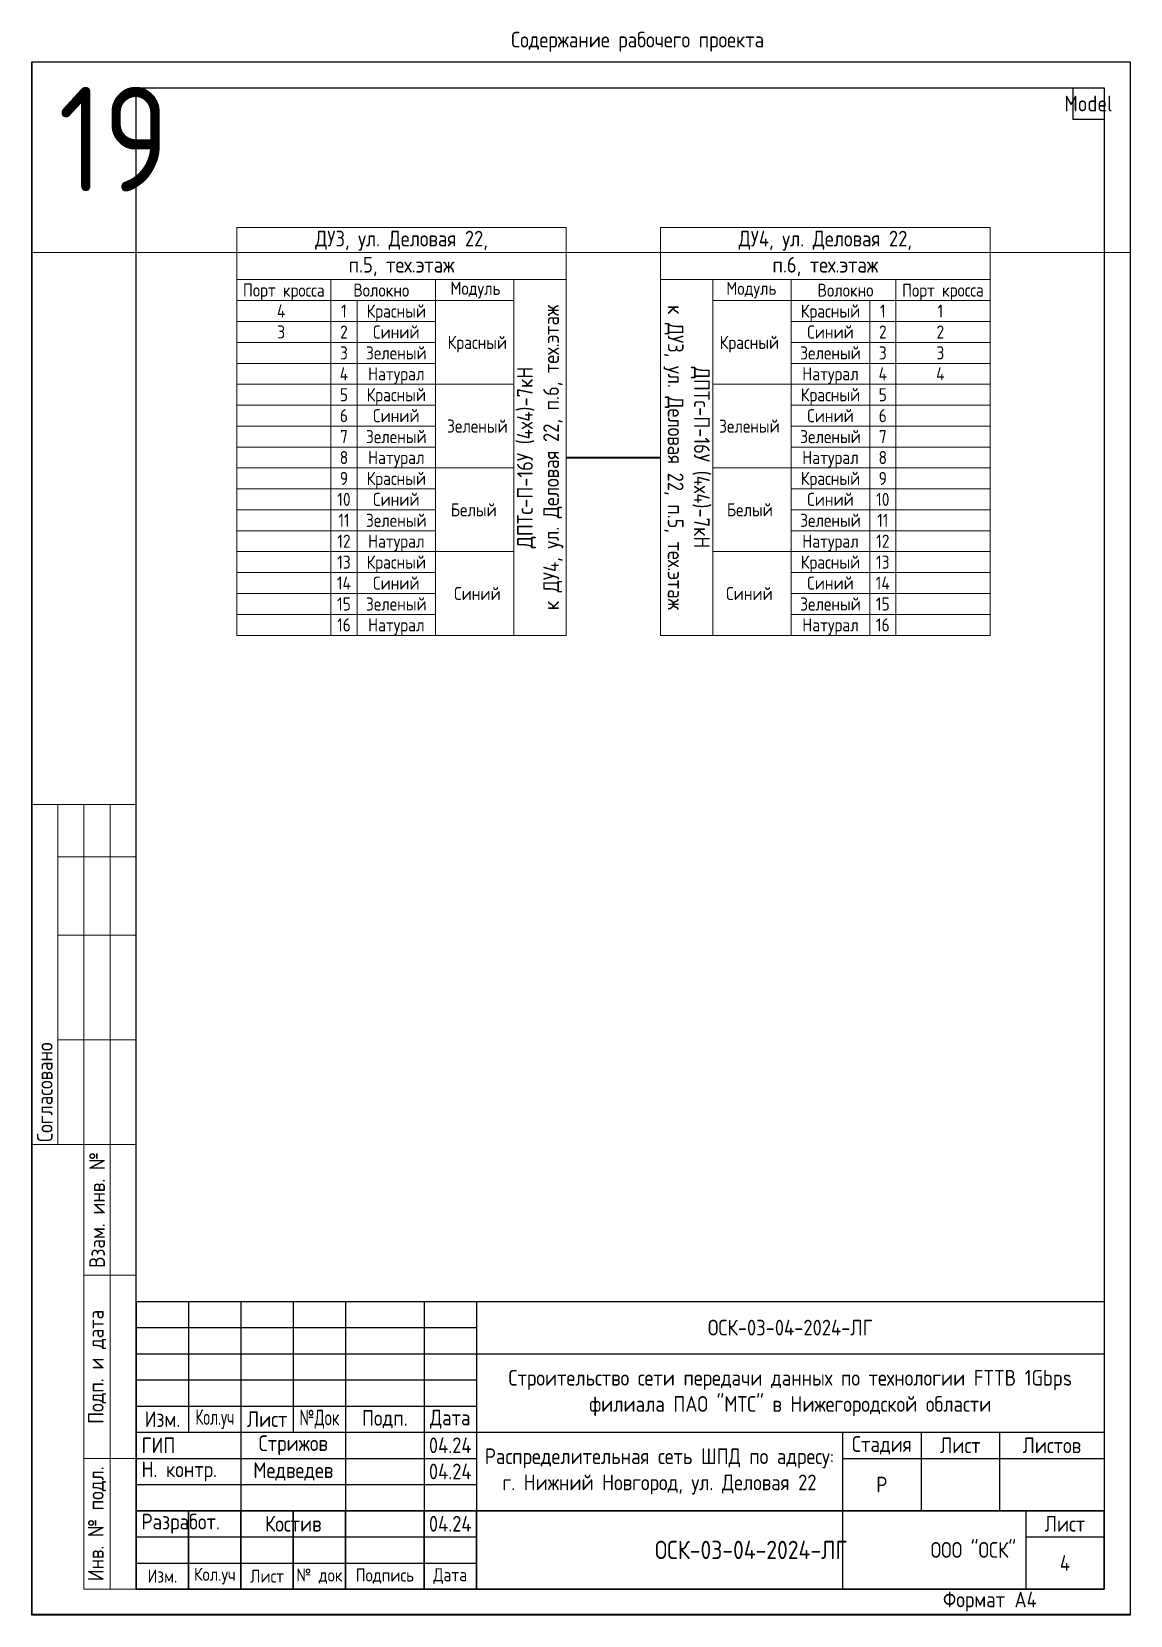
# Paper-space layout '19' of a CAD drawing. Extents: x 0 to 210, y 0 to 303.
# The model-space entities are those that its viewports show. They can reach past a viewport. Long polylines and large blocks are cut down to what shows.
import ezdxf
from ezdxf.enums import TextEntityAlignment as Align

# ---------------------------------------------------------------- set-up
doc = ezdxf.new("R2010")
doc.units = 0
doc.header["$MEASUREMENT"] = 0
doc.layers.get('0').update_dxf_attribs({"linetype": 'CONTINUOUS'})
doc.layers.get('Defpoints').update_dxf_attribs({"linetype": 'CONTINUOUS'})
doc.layers.add('ВЭ', color=1, linetype='CONTINUOUS')
doc.styles.add('мой', font='', dxfattribs={"width": 0.9, "height": 3})
doc.styles.get('мой').set_extended_font_data('GOST Common')

# ---------------------------------------------------------------- blocks, each defined once
blk = doc.blocks.new('*T56')
at = {"color": 0, "linetype": 'ByBlock', "lineweight": -2, "transparency": 16777216}
for p, q in [((0, 0), (6, 0)), ((0, 0), (0, -6)), ((6, 0), (6, -6)), ((0, -6), (6, -6))]:
    blk.add_line(p, q, dxfattribs=at)
blk = doc.blocks.new('*T54')
at = {"color": 0, "linetype": 'ByBlock', "lineweight": -2, "transparency": 16777216}
for p, q in [((0, 0), (185, 0)), ((0, 0), (0, -55)), ((10, 0), (10, -25)), ((20, 0), (20, -55)), ((30, 0), (30, -25)), ((40, 0), (40, -55)), ((55, 0), (55, -55)), ((65, 0), (65, -55)), ((185, 0), (185, -55)), ((0, -5), (65, -5)), ((0, -10), (185, -10)), ((0, -15), (65, -15)), ((0, -20), (65, -20)), ((0, -25), (185, -25)), ((135, -25), (135, -55)), ((150, -25), (150, -40)), ((165, -25), (165, -40)), ((0, -30), (65, -30)), ((135, -30), (185, -30)), ((0, -35), (65, -35)), ((0, -40), (185, -40)), ((0, -45), (65, -45)), ((0, -50), (65, -50)), ((0, -55), (185, -55))]:
    blk.add_line(p, q, dxfattribs=at)
at = {"color": 0, "transparency": 16777216, "char_height": 3, "style": 'мой'}
for s, insert, width, attachment_point in [('ОСК-03-04-2024-ЛГ', (125, -5), 119, 5), ('Строительство сети передачи данных по технологии FTTB 1Gbps филиала ПАО "МТС" в Нижегородской области', (125, -17.5), 119, 5), ('Изм.', (5, -22.5), 10, 5), ('{\\W0.7;Кол.уч}', (15, -22.5), 10, 5), ('Лист', (25, -22.5), 9, 5), ('{\\W0.75;№Док}', (35, -22.5), 10, 5), ('Подп.', (47.5, -22.5), 15, 5), ('Дата', (60, -22.5), 10, 5), ('ГИП', (1, -27.5), 18, 4), ('Стрижов', (30, -27.5), 19, 5), ('04.24', (60, -27.5), 9, 5), ('Стадия', (142.5, -27.5), 14, 5), ('Лист', (157.5, -27.5), 14, 5), ('Листов', (175, -27.5), 19, 5), ('Распределительная сеть ШПД по адресу: г. Нижний Новгород, ул. Деловая 22 ', (100, -32.5), 69, 5), ('Н. контр.', (1, -32.5), 18, 4), ('Медведев', (30, -32.5), 19, 5), ('04.24', (60, -32.5), 9, 5), ('Р', (142.5, -35), 14, 5), ('Разработ.', (1, -42.5), 18, 4), ('Костив', (30, -42.5), 19, 5), ('04.24', (60, -42.5), 9, 5), ('ООО "ОСК"', (160, -47.5), 49, 5)]:
    blk.add_mtext(s, dxfattribs=dict(at, insert=insert, width=width, attachment_point=attachment_point))
blk = doc.blocks.new('*T55')
at = {"color": 0, "linetype": 'ByBlock', "lineweight": 30, "transparency": 16777216}
for p, q in [((0, 0), (185, 0)), ((0, 0), (0, -15)), ((10, 0), (10, -15)), ((20, 0), (20, -15)), ((30, 0), (30, -15)), ((40, 0), (40, -15)), ((55, 0), (55, -15)), ((65, 0), (65, -15)), ((185, 0), (185, -15)), ((0, -15), (185, -15))]:
    blk.add_line(p, q, dxfattribs=at)
at = {"color": 0, "linetype": 'ByBlock', "lineweight": -2, "transparency": 16777216}
for p, q in [((170, 0), (170, -15)), ((0, -5), (65, -5)), ((170, -5), (185, -5)), ((0, -10), (65, -10))]:
    blk.add_line(p, q, dxfattribs=at)
at = {"color": 0, "lineweight": 18, "transparency": 16777216, "attachment_point": 5, "style": 'мой'}
for s, insert, char_height, width in [('Лист', (177.5, -2.5), 3, 14), ('ОСК-03-04-2024-ЛГ', (117.5, -7.5), 3.5, 104), ('Изм.', (5, -12.5), 2.5, 9), ('Кол.уч', (15, -12.5), 2.5, 9), ('Лист', (25, -12.5), 2.5, 9), ('№ док', (35, -12.5), 2.5, 9), ('Подпись', (47.5, -12.5), 2.5, 14), ('Дата', (60, -12.5), 2.5, 9)]:
    blk.add_mtext(s, dxfattribs=dict(at, insert=insert, char_height=char_height, width=width))
blk = doc.blocks.new('*U53')
at = {"lineweight": 13}
for p, q in [((0, 90), (0, 155)), ((0, 155), (20, 155)), ((5, 90), (5, 155)), ((10, 90), (10, 155)), ((15, 90), (15, 155)), ((20, 90), (20, 155)), ((5, 145), (20, 145)), ((5, 130), (20, 130)), ((5, 110), (20, 110)), ((0, 90), (20, 90)), ((10, 5), (10, 90)), ((10, 90), (20, 90)), ((15, 5), (15, 90)), ((20, 5), (20, 90)), ((10, 65), (20, 65)), ((10, 30), (20, 30)), ((10, 5), (20, 5)), ((10, 5), (10, 5))]:
    blk.add_line(p, q, dxfattribs=at)
at = {"color": 8, "lineweight": 0}
blk.add_line((0, 90), (0, 90), dxfattribs=at)
for points in [[(0, 297), (210, 297), (210, 0), (0, 0)], [(20, 292), (205, 292), (205, 5), (20, 5)]]:
    blk.add_lwpolyline(points, close=True)
for name, p in [('*T56', (199, 292)), ('*T54', (20, 60)), ('*T55', (20, 20))]:
    blk.add_blockref(name, p)
at = {"lineweight": 9, "insert": (2.5, 90.5), "char_height": 3, "width": 64, "attachment_point": 4, "rotation": 90, "style": 'мой'}
blk.add_mtext('{\\C256;Согласовано}', dxfattribs=at)
at = {"lineweight": 13, "char_height": 3, "attachment_point": 5, "rotation": 90, "style": 'мой'}
for s, insert, width in [('Взам. инв. №', (12.5, 77.5), 24), ('Подп. и дата', (12.5, 47.5), 34), ('Инв. № подл.', (12.5, 17.5), 24)]:
    blk.add_mtext(s, dxfattribs=dict(at, insert=insert, width=width))
at = {"insert": (174.19, 4.53), "char_height": 3, "width": 40.5849, "attachment_point": 1, "style": 'мой'}
blk.add_mtext('Формат', dxfattribs=at)
at = {"style": 'мой', "width": 0.9}
blk.add_attdef('лист', text='', height=3, dxfattribs=at).set_placement((202, 289), align=Align.MIDDLE_CENTER)
at = {"color": 7, "lineweight": 0, "ltscale": 0.1, "style": 'мой', "width": 0.9}
blk.add_attdef('ШИФР_ДОП', text='', height=3.5, dxfattribs=at).set_placement((159, 12.5), align=Align.MIDDLE_LEFT)
blk.add_attdef('№_ЛИСТА_ДОП', text='', height=3, dxfattribs=at).set_placement((197.5, 10), align=Align.MIDDLE_CENTER)
at = {"style": 'мой', "width": 0.9}
blk.add_attdef('ФОРМАТ', text='', height=3, dxfattribs=at).set_placement((187.86, 3.01), align=Align.MIDDLE_LEFT)
blk = doc.blocks.new('*T13')
at = {"layer": 'Defpoints', "color": 8, "linetype": 'ByBlock', "lineweight": 0, "transparency": 16777216}
for p, q in [((0, 0), (7018, 0)), ((0, 0), (0, -36.67)), ((242, 0), (242, -36.67)), ((484, 0), (484, -36.67)), ((726, 0), (726, -36.67)), ((968, 0), (968, -36.67)), ((1210, 0), (1210, -36.67)), ((1452, 0), (1452, -36.67)), ((1694, 0), (1694, -36.67)), ((1936, 0), (1936, -36.67)), ((2178, 0), (2178, -36.67)), ((2420, 0), (2420, -36.67)), ((2662, 0), (2662, -36.67)), ((2904, 0), (2904, -36.67)), ((3146, 0), (3146, -36.67)), ((3388, 0), (3388, -36.67)), ((3630, 0), (3630, -36.67)), ((3872, 0), (3872, -36.67)), ((4114, 0), (4114, -36.67)), ((4356, 0), (4356, -36.67)), ((4598, 0), (4598, -36.67)), ((4840, 0), (4840, -36.67)), ((5082, 0), (5082, -36.67)), ((5324, 0), (5324, -36.67)), ((5566, 0), (5566, -36.67)), ((5808, 0), (5808, -36.67)), ((6050, 0), (6050, -36.67)), ((6292, 0), (6292, -36.67)), ((6534, 0), (6534, -36.67)), ((6776, 0), (6776, -36.67)), ((0, -36.67), (7018, -36.67))]:
    blk.add_line(p, q, dxfattribs=at)
at = {"layer": 'Defpoints', "color": 0, "linetype": 'ByBlock', "lineweight": -2, "transparency": 16777216}
blk.add_line((7018, 0), (7018, -36.67), dxfattribs=at)
at = {"layer": 'Defpoints', "color": 5, "linetype": 'Continuous', "lineweight": 0, "transparency": 16777216, "char_height": 20, "width": 232, "attachment_point": 1, "style": 'мой'}
for s, insert in [('1', (5, -5)), ('2', (247, -5)), ('3', (489, -5)), ('4', (731, -5)), ('5', (973, -5)), ('6', (1215, -5)), ('7', (1457, -5)), ('8', (1699, -5)), ('9', (1941, -5)), ('10', (2183, -5)), ('11', (2425, -5)), ('12', (2667, -5)), ('13', (2909, -5)), ('14', (3151, -5)), ('16', (3393, -5)), ('17', (3635, -5)), ('18', (3877, -5)), ('19', (4119, -5)), ('{\\fGOST Common|b0|i0|c204|p34;24', (4361, -5)), ('25', (4603, -5)), ('23', (4845, -5)), ('28', (5087, -5)), ('29', (5329, -5)), ('33', (5571, -5)), ('34', (5813, -5)), ('35', (6055, -5)), ('36', (6297, -5)), ('37', (6539, -5)), ('38', (6781, -5))]:
    blk.add_mtext(s, dxfattribs=dict(at, insert=insert))
blk = doc.blocks.new('*U14')
at = {"layer": 'ВЭ', "color": 250, "linetype": 'ByBlock', "lineweight": 18}
blk.add_lwpolyline([(-105, -148.5), (105, -148.5), (105, 148.5), (-105, 148.5), (-105, -148.5)], dxfattribs=at)
blk = doc.blocks.new('*U15')
at = {"layer": 'Defpoints', "color": 0, "linetype": 'ByBlock', "lineweight": -2, "transparency": 16777216}
blk.add_blockref('*U14', (4114, 0), dxfattribs=at)
blk = doc.blocks.new('*U180')
at = {"color": 7, "linetype": 'Continuous', "lineweight": 20}
blk.add_lwpolyline([(8, -1.5), (8, 2.5), (-7, 2.5), (-7, -1.5)], close=True, dxfattribs=at)
blk = doc.blocks.new('*U181')
at = {"color": 0, "linetype": 'ByBlock', "lineweight": -2, "transparency": 16777216}
for p in [(0, 0), (0, -4), (0, -8), (0, -12), (0, -16), (0, -20), (0, -24), (0, -28), (0, -32), (0, -36), (0, -40), (0, -44), (0, -48), (0, -52), (0, -56), (0, -60)]:
    blk.add_blockref('*U180', p, dxfattribs=at)
blk = doc.blocks.new('*U182')
at = {"color": 7, "linetype": 'Continuous', "lineweight": 20}
blk.add_lwpolyline([(-1, -2.5), (-1, 1.5), (-6, 1.5), (-6, -2.5)], close=True, dxfattribs=at)
blk = doc.blocks.new('*U185')
at = {"color": 0, "linetype": 'ByBlock', "lineweight": -2, "transparency": 16777216}
for p in [(0, 0), (0, -4), (0, -8), (0, -12), (0, -16), (0, -20), (0, -24), (0, -28), (0, -32), (0, -36), (0, -40), (0, -44), (0, -48), (0, -52), (0, -56), (0, -60)]:
    blk.add_blockref('*U182', p, dxfattribs=at)
blk = doc.blocks.new('*U186')
at = {"color": 7, "linetype": 'Continuous', "lineweight": 20}
blk.add_lwpolyline([(8, -1.5), (8, 2.5), (-10, 2.5), (-10, -1.5)], close=True, dxfattribs=at)
blk = doc.blocks.new('*U187')
at = {"color": 0, "linetype": 'ByBlock', "lineweight": -2, "transparency": 16777216}
for p in [(0, 0), (0, -4), (0, -8), (0, -12), (0, -16), (0, -20), (0, -24), (0, -28), (0, -32), (0, -36), (0, -40), (0, -44), (0, -48), (0, -52), (0, -56), (0, -60), (0, -64)]:
    blk.add_blockref('*U186', p, dxfattribs=at)
blk = doc.blocks.new('*U172')
at = {"color": 7, "linetype": 'Continuous', "lineweight": 20}
blk.add_lwpolyline([(8, -1.5), (8, 2.5), (-7, 2.5), (-7, -1.5)], close=True, dxfattribs=at)
blk = doc.blocks.new('*U173')
at = {"color": 0, "linetype": 'ByBlock', "lineweight": -2, "transparency": 16777216}
for p in [(0, 0), (0, -4), (0, -8), (0, -12), (0, -16), (0, -20), (0, -24), (0, -28), (0, -32), (0, -36), (0, -40), (0, -44), (0, -48), (0, -52), (0, -56), (0, -60)]:
    blk.add_blockref('*U172', p, dxfattribs=at)
blk = doc.blocks.new('*U174')
at = {"color": 7, "linetype": 'Continuous', "lineweight": 20}
blk.add_lwpolyline([(-1, -2.5), (-1, 1.5), (-6, 1.5), (-6, -2.5)], close=True, dxfattribs=at)
blk = doc.blocks.new('*U175')
at = {"color": 0, "linetype": 'ByBlock', "lineweight": -2, "transparency": 16777216}
for p in [(0, 0), (0, -4), (0, -8), (0, -12), (0, -16), (0, -20), (0, -24), (0, -28), (0, -32), (0, -36), (0, -40), (0, -44), (0, -48), (0, -52), (0, -56), (0, -60)]:
    blk.add_blockref('*U174', p, dxfattribs=at)
blk = doc.blocks.new('*U176')
at = {"color": 7, "linetype": 'Continuous', "lineweight": 20}
blk.add_lwpolyline([(8, -1.5), (8, 2.5), (-10, 2.5), (-10, -1.5)], close=True, dxfattribs=at)
blk = doc.blocks.new('*U177')
at = {"color": 0, "linetype": 'ByBlock', "lineweight": -2, "transparency": 16777216}
for p in [(0, 0), (0, -4), (0, -8), (0, -12), (0, -16), (0, -20), (0, -24), (0, -28), (0, -32), (0, -36), (0, -40), (0, -44), (0, -48), (0, -52), (0, -56), (0, -60), (0, -64)]:
    blk.add_blockref('*U176', p, dxfattribs=at)
blk = doc.blocks.new('*U178')
at = {"color": 7, "linetype": 'Continuous', "lineweight": 15}
blk.add_lwpolyline([(7.5, 8), (-7.5, 8), (-7.5, -8), (7.5, -8)], close=True, dxfattribs=at)
blk = doc.blocks.new('*U179')
at = {"color": 0, "linetype": 'ByBlock', "lineweight": -2, "transparency": 16777216}
for p in [(0, 0), (0, -16), (0, -32), (0, -48)]:
    blk.add_blockref('*U178', p, dxfattribs=at)
blk = doc.blocks.new('*U183')
at = {"color": 7, "linetype": 'Continuous', "lineweight": 15}
blk.add_lwpolyline([(7.5, 8), (-7.5, 8), (-7.5, -8), (7.5, -8)], close=True, dxfattribs=at)
blk = doc.blocks.new('*U184')
at = {"color": 0, "linetype": 'ByBlock', "lineweight": -2, "transparency": 16777216}
for p in [(0, 0), (0, -16), (0, -32), (0, -48)]:
    blk.add_blockref('*U183', p, dxfattribs=at)

msp = doc.modelspace()

# ---------------------------------------------------------------- linework, layer by layer
at = {"color": 7, "linetype": 'Continuous', "lineweight": 15}
for points in [[(10928.1, 3930.14), (10991.1, 3930.14), (10991.1, 3940.14), (10928.1, 3940.14)], [(11072.1, 3930.14), (11009.1, 3930.14), (11009.1, 3940.14), (11072.1, 3940.14)], [(10966.1, 3930.14), (10981.1, 3930.14), (10981.1, 3926.14), (10966.1, 3926.14)], [(10981.1, 3930.14), (10991.1, 3930.14), (10991.1, 3862.14), (10981.1, 3862.14)], [(11019.1, 3930.14), (11009.1, 3930.14), (11009.1, 3862.14), (11019.1, 3862.14)], [(11034.1, 3930.14), (11019.1, 3930.14), (11019.1, 3926.14), (11034.1, 3926.14)]]:
    msp.add_lwpolyline(points, close=True, dxfattribs=at)
at = {"color": 7, "linetype": 'Continuous', "lineweight": 40}
msp.add_lwpolyline([(10991.1, 3896.14), (11009.1, 3896.14)], dxfattribs=at)

# ---------------------------------------------------------------- block references
msp.add_blockref('*T13', (6775, 3972))
at = {"color": 7, "linetype": 'Continuous', "lineweight": 15}
for name, p in [('*U187', (10938.1, 3927.64)), ('*U185', (10952.1, 3924.64)), ('*U181', (10958.1, 3923.64)), ('*U179', (10973.6, 3918.14)), ('*U184', (11026.6, 3918.14))]:
    msp.add_blockref(name, p, dxfattribs=at)
at = {"color": 7, "linetype": 'Continuous', "lineweight": 15, "xscale": -1}
for name, p in [('*U177', (11062.1, 3927.64)), ('*U173', (11042.1, 3923.64)), ('*U175', (11048.1, 3924.64))]:
    msp.add_blockref(name, p, dxfattribs=at)
at = {"layer": 'Defpoints'}
msp.add_blockref('*U15', (6880, 3823.5), dxfattribs=at)

# ---------------------------------------------------------------- texts
at = {"color": 7, "style": 'мой', "width": 0.9}
for s, rotation, p in [('Порт кросса', 359.8616, (10937.1, 3928.14)), ('Порт кросса', 0.1384, (11063.1, 3928.14)), ('4', 359.8616, (10936.6, 3924.14)), ('Красный', 0.1384, (10958.6, 3924.14)), ('Красный', 0.1384, (11041.6, 3924.14)), ('1', 359.8616, (11062.6, 3924.14)), ('3', 359.8616, (10936.6, 3920.14)), ('Синий', 0.1384, (10958.6, 3920.14)), ('Синий', 0.1384, (11041.6, 3920.14)), ('2', 359.8616, (11062.6, 3920.14)), ('Красный', 359.8616, (10974.1, 3918.14)), ('Красный', 0.1384, (11026.1, 3918.14)), ('Зеленый', 0.1384, (10958.6, 3916.14)), ('Зеленый', 0.1384, (11041.6, 3916.14)), ('3', 359.8616, (11062.6, 3916.14)), ('Натурал', 0.1384, (10958.6, 3912.14)), ('Натурал', 0.1384, (11041.6, 3912.14)), ('4', 359.8616, (11062.6, 3912.14)), ('Красный', 0.1384, (10958.6, 3908.14)), ('Красный', 0.1384, (11041.6, 3908.14)), ('Синий', 0.1384, (10958.6, 3904.14)), ('Зеленый', 359.8616, (10974.1, 3902.14)), ('Зеленый', 0.1384, (11026.1, 3902.14)), ('Синий', 0.1384, (11041.6, 3904.14)), ('Зеленый', 0.1384, (10958.6, 3900.14)), ('Зеленый', 0.1384, (11041.6, 3900.14)), ('Натурал', 0.1384, (10958.6, 3896.14)), ('Натурал', 0.1384, (11041.6, 3896.14)), ('Красный', 0.1384, (10958.6, 3892.14)), ('Красный', 0.1384, (11041.6, 3892.14)), ('Синий', 0.1384, (10958.6, 3888.14)), ('Белый ', 359.8616, (10974.1, 3886.14)), ('Белый ', 0.1384, (11026.87, 3886.15)), ('Синий', 0.1384, (11041.6, 3888.14)), ('Зеленый', 0.1384, (10958.6, 3884.14)), ('Зеленый', 0.1384, (11041.6, 3884.14)), ('Натурал', 0.1384, (10958.6, 3880.14)), ('Натурал', 0.1384, (11041.6, 3880.14)), ('Красный', 0.1384, (10958.6, 3876.14)), ('Красный', 0.1384, (11041.6, 3876.14)), ('Синий', 0.1384, (10958.6, 3872.14)), ('Синий', 0.1384, (11041.6, 3872.14)), ('Зеленый', 0.1384, (10958.6, 3868.14)), ('Синий', 359.8616, (10974.1, 3870.14)), ('Синий', 0.1384, (11026.1, 3870.14)), ('Зеленый', 0.1384, (11041.6, 3868.14)), ('Натурал', 0.1384, (10958.6, 3864.14)), ('Натурал', 0.1384, (11041.6, 3864.14))]:
    msp.add_text(s, height=2.5, rotation=rotation, dxfattribs=at).set_placement(p, align=Align.MIDDLE_CENTER)
for s, rotation, p in [('Волокно', 359.8616, (10955.73, 3928.14)), ('Модуль', 359.8616, (10973.73, 3928.14)), ('Модуль', 0.1384, (11026.47, 3928.14)), ('Волокно', 0.1384, (11044.47, 3928.14)), ('1', 359.8616, (10948.6, 3924.14)), ('1', 0.1384, (11051.6, 3924.14)), ('2', 359.8616, (10948.6, 3920.14)), ('2', 0.1384, (11051.6, 3920.14)), ('3', 359.8616, (10948.6, 3916.14)), ('3', 0.1384, (11051.6, 3916.14)), ('4', 359.8616, (10948.6, 3912.14)), ('4', 0.1384, (11051.6, 3912.14)), ('5', 359.8616, (10948.6, 3908.14)), ('5', 0.1384, (11051.6, 3908.14)), ('6', 359.8616, (10948.6, 3904.14)), ('6', 0.1384, (11051.6, 3904.14)), ('7', 359.8616, (10948.6, 3900.14)), ('7', 0.1384, (11051.6, 3900.14)), ('8', 359.8616, (10948.6, 3896.14)), ('8', 0.1384, (11051.6, 3896.14)), ('9', 359.8616, (10948.6, 3892.14)), ('9', 0.1384, (11051.6, 3892.14)), ('10', 359.8616, (10948.6, 3888.14)), ('10', 0.1384, (11051.6, 3888.14)), ('11', 359.8616, (10948.6, 3884.14)), ('11', 0.1384, (11051.6, 3884.14)), ('12', 359.8616, (10948.6, 3880.14)), ('12', 0.1384, (11051.6, 3880.14)), ('13', 359.8616, (10948.6, 3876.14)), ('13', 0.1384, (11051.6, 3876.14)), ('14', 359.8616, (10948.6, 3872.14)), ('14', 0.1384, (11051.6, 3872.14)), ('15', 359.8616, (10948.6, 3868.14)), ('15', 0.1384, (11051.6, 3868.14)), ('16', 359.8616, (10948.6, 3864.14)), ('16', 0.1384, (11051.6, 3864.14))]:
    msp.add_text(s, height=2.5, rotation=rotation, dxfattribs=at).set_placement(p, align=Align.MIDDLE)
at = {"color": 7, "linetype": 'Continuous', "lineweight": 20, "char_height": 3, "width": 63, "attachment_point": 5, "style": 'мой'}
for s, insert in [('{\\fGOST Common|b0|i0|c204|p34;ДУ3}, {\\fGOST Common|b0|i0|c204|p34;ул. Деловая 22}, \\P{\\fGOST Common|b0|i0|c204|p34;п}.{\\fGOST Common|b0|i0|c204|p34;5}, {\\fGOST Common|b0|i0|c204|p34;тех.этаж}', (10959.6, 3935.14)), ('{\\fGOST Common|b0|i0|c204|p34;ДУ4}, {\\fGOST Common|b0|i0|c204|p34;ул. Деловая 22}, \\P{\\fGOST Common|b0|i0|c204|p34;п}.{\\fGOST Common|b0|i0|c204|p34;6}, {\\fGOST Common|b0|i0|c204|p34;тех.этаж}', (11040.6, 3935.14))]:
    msp.add_mtext(s, dxfattribs=dict(at, insert=insert))
at = {"color": 7, "linetype": 'Continuous', "lineweight": 20, "char_height": 3, "width": 68, "attachment_point": 5, "style": 'мой'}
for s, insert, rotation in [('{\\fGOST Common|b0|i0|c204|p34;ДПТс-П-16У (4х4)-7кН }\\P{\\fGOST Common|b0|i0|c204|p34;к ДУ4}, {\\fGOST Common|b0|i0|c204|p34;ул. Деловая 22}, {\\fGOST Common|b0|i0|c204|p34;п}.{\\fGOST Common|b0|i0|c204|p34;6}, {\\fGOST Common|b0|i0|c204|p34;тех.этаж}', (10986.1, 3896.14), 90), ('{\\fGOST Common|b0|i0|c204|p34;ДПТс-П-16У (4х4)-7кН }\\P{\\fGOST Common|b0|i0|c204|p34;к ДУ3}, {\\fGOST Common|b0|i0|c204|p34;ул. Деловая 22}, {\\fGOST Common|b0|i0|c204|p34;п}.{\\fGOST Common|b0|i0|c204|p34;5}, {\\fGOST Common|b0|i0|c204|p34;тех.этаж}', (11014.1, 3896.14), 270)]:
    msp.add_mtext(s, dxfattribs=dict(at, insert=insert, rotation=rotation))

psp = doc.layouts.new('19')

# ---------------------------------------------------------------- block references
ref = psp.add_blockref('*U53', (-0.02, -0.01))
ref.add_attrib('лист', 'Model', dxfattribs={"height": 3, "style": 'мой', "width": 0.9}).set_placement((201.98, 288.99), align=Align.MIDDLE_CENTER)
ref.add_attrib('Чертеж', 'Содержание рабочего проекта', dxfattribs={"height": 3, "style": 'мой', "width": 0.9}).set_placement((115.8, 301.21), align=Align.MIDDLE_CENTER)
ref.add_attrib('ФОРМАТ', 'А4', dxfattribs={"height": 3, "style": 'мой', "width": 0.9}).set_placement((187.84, 3), align=Align.MIDDLE_LEFT)
ref.add_attrib('№_ЛИСТА_ДОП', '4', dxfattribs={"color": 7, "lineweight": 0, "ltscale": 0.1, "height": 3, "style": 'мой', "width": 0.9}).set_placement((197.48, 9.99), align=Align.MIDDLE_CENTER)

# ---------------------------------------------------------------- viewports
at = {"layer": 'ВЭ', "color": 1}
psp.add_viewport(center=(104.98, 148.49), size=(210, 297), view_center_point=(10993.91, 3823.3), view_height=297.011, dxfattribs=at)

doc.saveas('drawing.dxf')
